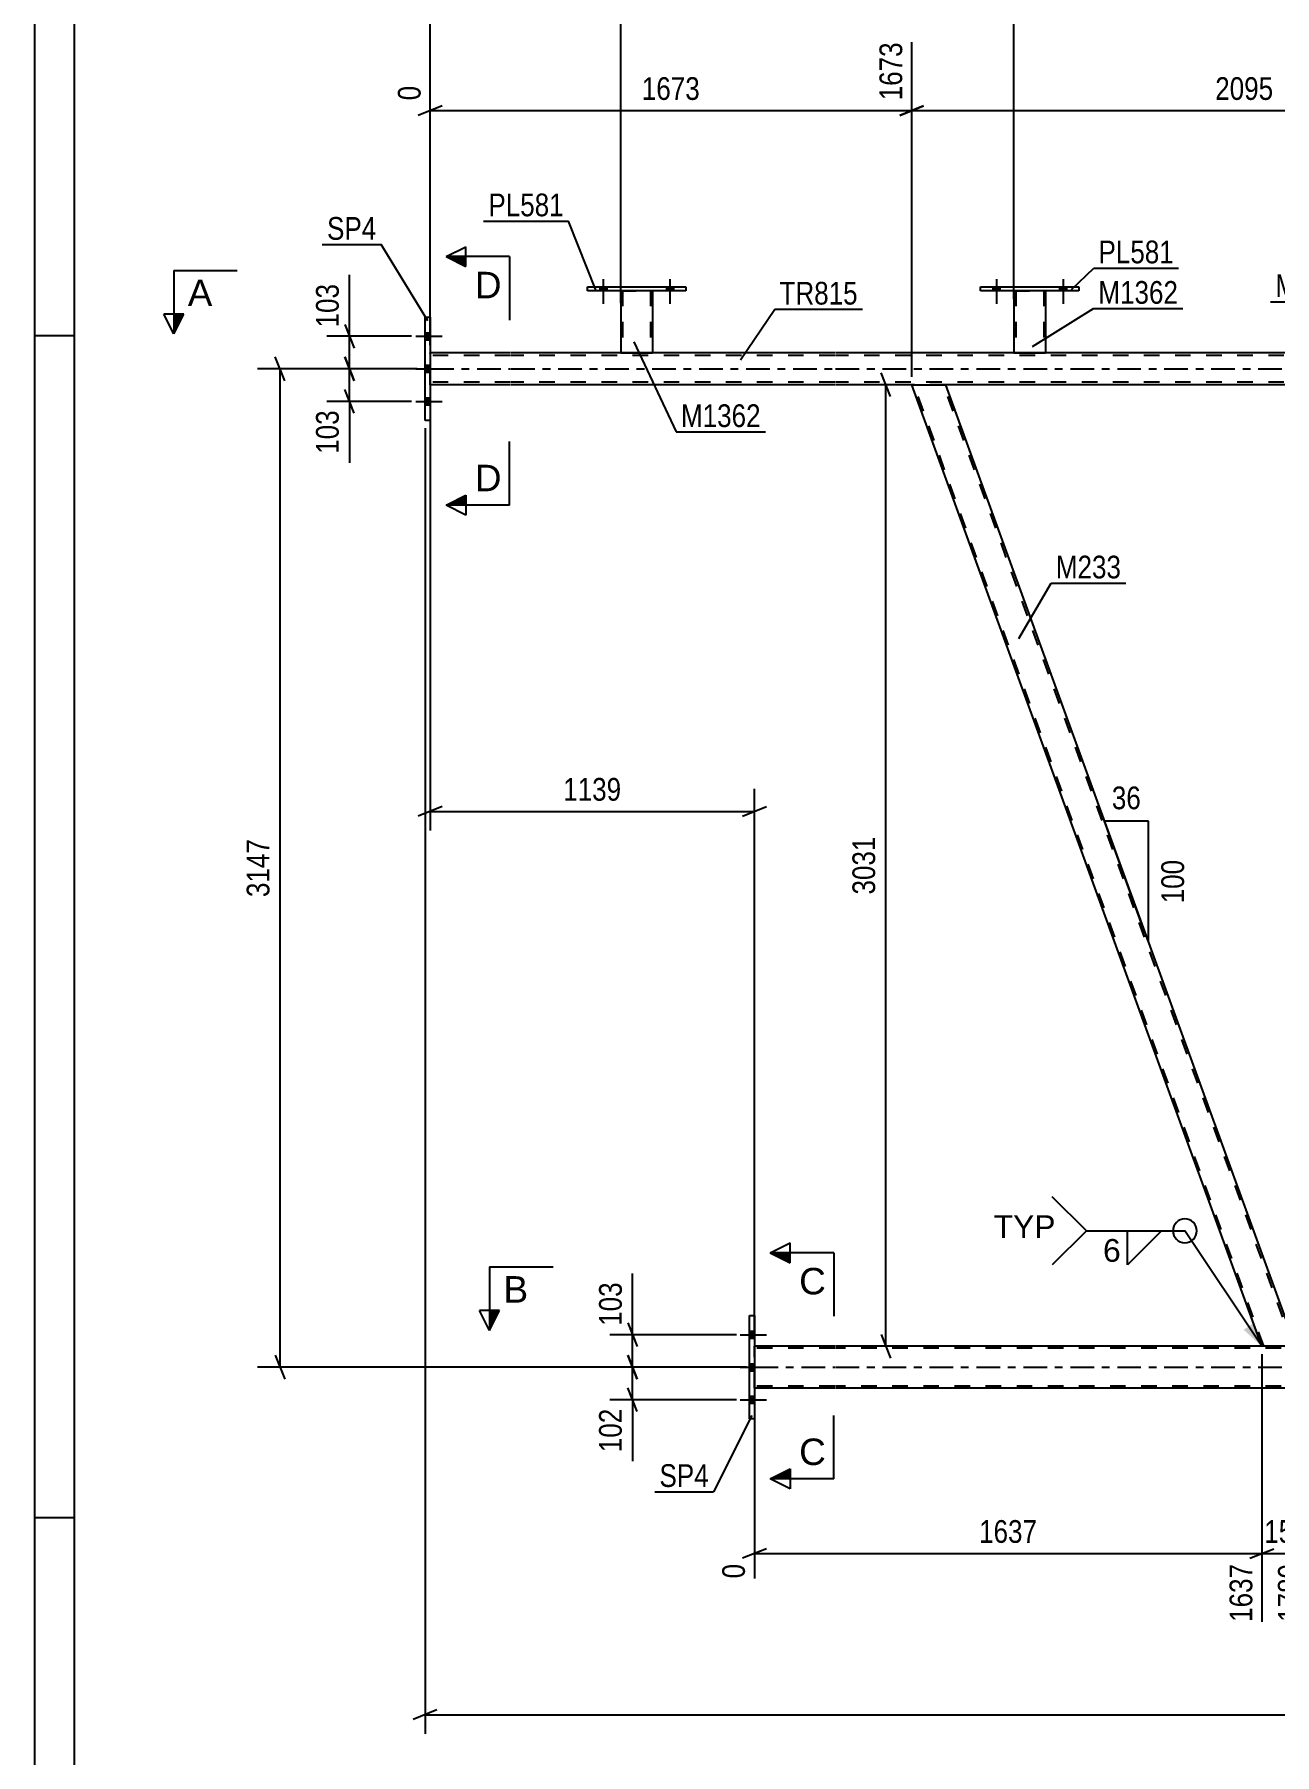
# Model space of a CAD drawing. Header units: millimetres. Extents: x 0 to 841, y 0 to 594.
# Drawn here: x 0 to 156.3, y 268.1 to 485 of the extents above; entities that cross this region are included whole.
import ezdxf

# ---------------------------------------------------------------- set-up
doc = ezdxf.new("R2010")
doc.units = ezdxf.units.MM
doc.linetypes.add('DXK_LINE_DOT2', pattern=[3.9198, 1.9599, -1.9599])
doc.linetypes.add('DXK_LINE_DOT3', pattern=[5.9187, 2.979, -0.9799, 0.9799, -0.9799])
doc.styles.add('Arial', font='arial.ttf', dxfattribs={"height": 0.2})
doc.styles.add('Arial Narrow', font='ARIALN.TTF', dxfattribs={"height": 0.2})

# ---------------------------------------------------------------- blocks, each defined once
blk = doc.blocks.new('Unknown-283124494-1135')
at = {"color": 5, "linetype": 'Continuous'}
for p, q in [((0, 594), (0, 0)), ((5, 589), (5, 5)), ((5, 447), (0, 447)), ((5, 298), (0, 298))]:
    blk.add_line(p, q, dxfattribs=at)
blk = doc.blocks.new('Bolt-283124494-2372 - 2348')
at = {"linetype": 'Continuous'}
for points in [[(71.25, 452.67), (72.13, 452.67), (72.13, 453.15), (71.25, 453.15)], [(79.65, 452.67), (80.53, 452.67), (80.53, 453.15), (79.65, 453.15)]]:
    blk.add_hatch(color=1, dxfattribs=at).paths.add_polyline_path(points)
at = {"color": 1, "linetype": 'Continuous'}
for p, q in [((71.69, 454.15), (71.69, 451.03)), ((80.09, 454.15), (80.09, 451.03)), ((71.25, 453.15), (71.25, 452.67)), ((72.13, 453.15), (72.13, 452.67)), ((79.65, 453.15), (79.65, 452.67)), ((80.53, 453.15), (80.53, 452.67))]:
    blk.add_line(p, q, dxfattribs=at)
blk = doc.blocks.new('Bolt-283124494-2373 - 2348')
at = {"linetype": 'Continuous'}
for points in [[(71.25, 452.67), (72.13, 452.67), (72.13, 453.15), (71.25, 453.15)], [(79.65, 452.67), (80.53, 452.67), (80.53, 453.15), (79.65, 453.15)]]:
    blk.add_hatch(color=1, dxfattribs=at).paths.add_polyline_path(points)
at = {"color": 1, "linetype": 'Continuous'}
for p, q in [((71.69, 454.15), (71.69, 451.03)), ((80.09, 454.15), (80.09, 451.03)), ((71.25, 453.15), (71.25, 452.67)), ((72.13, 453.15), (72.13, 452.67)), ((79.65, 453.15), (79.65, 452.67)), ((80.53, 453.15), (80.53, 452.67))]:
    blk.add_line(p, q, dxfattribs=at)
blk = doc.blocks.new('Bolt-283124494-2374 - 2348')
at = {"linetype": 'Continuous'}
for points in [[(120.8, 452.67), (121.68, 452.67), (121.68, 453.15), (120.8, 453.15)], [(129.2, 452.67), (130.08, 452.67), (130.08, 453.15), (129.2, 453.15)]]:
    blk.add_hatch(color=1, dxfattribs=at).paths.add_polyline_path(points)
at = {"color": 1, "linetype": 'Continuous'}
for p, q in [((121.24, 454.15), (121.24, 451.03)), ((129.64, 454.15), (129.64, 451.03)), ((120.8, 453.15), (120.8, 452.67)), ((121.68, 453.15), (121.68, 452.67)), ((129.2, 453.15), (129.2, 452.67)), ((130.08, 453.15), (130.08, 452.67))]:
    blk.add_line(p, q, dxfattribs=at)
blk = doc.blocks.new('Bolt-283124494-2375 - 2348')
at = {"linetype": 'Continuous'}
for points in [[(120.8, 452.67), (121.68, 452.67), (121.68, 453.15), (120.8, 453.15)], [(129.2, 452.67), (130.08, 452.67), (130.08, 453.15), (129.2, 453.15)]]:
    blk.add_hatch(color=1, dxfattribs=at).paths.add_polyline_path(points)
at = {"color": 1, "linetype": 'Continuous'}
for p, q in [((121.24, 454.15), (121.24, 451.03)), ((129.64, 454.15), (129.64, 451.03)), ((120.8, 453.15), (120.8, 452.67)), ((121.68, 453.15), (121.68, 452.67)), ((129.2, 453.15), (129.2, 452.67)), ((130.08, 453.15), (130.08, 452.67))]:
    blk.add_line(p, q, dxfattribs=at)
blk = doc.blocks.new('Part-283124494-2704 - 2348')
at = {"color": 2, "linetype": 'Continuous'}
for p, q in [((100.86, 319.61), (90.74, 319.61)), ((235.35, 319.61), (100.96, 319.61)), ((100.86, 314.33), (90.74, 314.33)), ((235.35, 314.33), (100.96, 314.33))]:
    blk.add_line(p, q, dxfattribs=at)
at = {"color": 7, "linetype": 'DXK_LINE_DOT2'}
for p, q in [((90.74, 314.33), (90.74, 319.61)), ((100.86, 319.37), (90.74, 319.37)), ((776.44, 319.37), (100.96, 319.37)), ((100.86, 314.57), (90.74, 314.57)), ((776.44, 314.57), (100.96, 314.57))]:
    blk.add_line(p, q, dxfattribs=at)
at = {"color": 7, "linetype": 'DXK_LINE_DOT3'}
for p, q in [((90.74, 316.97), (100.86, 316.97)), ((100.96, 316.97), (776.44, 316.97))]:
    blk.add_line(p, q, dxfattribs=at)
blk = doc.blocks.new('Part-283124494-2505 - 2348')
at = {"color": 2, "linetype": 'Continuous'}
for p, q in [((69.69, 452.67), (69.69, 453.15)), ((69.69, 453.15), (82.09, 453.15)), ((82.09, 452.67), (69.69, 452.67)), ((82.09, 453.15), (82.09, 452.67))]:
    blk.add_line(p, q, dxfattribs=at)
blk = doc.blocks.new('Part-283124494-2510 - 2348')
at = {"color": 2, "linetype": 'Continuous'}
for p, q in [((73.89, 452.67), (73.89, 444.83)), ((77.89, 452.67), (77.89, 444.83)), ((73.89, 444.83), (77.89, 444.83))]:
    blk.add_line(p, q, dxfattribs=at)
at = {"color": 7, "linetype": 'DXK_LINE_DOT2'}
for p, q in [((73.89, 452.67), (77.89, 452.67)), ((73.89, 452.67), (73.89, 452.67)), ((73.89, 452.67), (73.89, 452.67)), ((74.13, 452.67), (74.13, 444.83)), ((77.65, 452.67), (77.65, 444.83)), ((77.89, 452.67), (77.89, 452.67)), ((77.89, 452.67), (77.89, 452.67)), ((77.63, 444.83), (77.59, 444.83)), ((77.59, 444.83), (77.63, 444.83)), ((77.65, 444.83), (77.63, 444.83)), ((77.63, 444.83), (77.65, 444.83))]:
    blk.add_line(p, q, dxfattribs=at)
blk = doc.blocks.new('Part-283124494-2515 - 2348')
at = {"color": 2, "linetype": 'Continuous'}
for p, q in [((119.24, 452.67), (119.24, 453.15)), ((119.24, 453.15), (131.64, 453.15)), ((131.64, 452.67), (119.24, 452.67)), ((131.64, 453.15), (131.64, 452.67))]:
    blk.add_line(p, q, dxfattribs=at)
blk = doc.blocks.new('Part-283124494-2520 - 2348')
at = {"color": 2, "linetype": 'Continuous'}
for p, q in [((123.44, 452.67), (123.44, 444.83)), ((127.44, 452.67), (127.44, 444.83)), ((123.44, 444.83), (127.44, 444.83))]:
    blk.add_line(p, q, dxfattribs=at)
at = {"color": 7, "linetype": 'DXK_LINE_DOT2'}
for p, q in [((123.44, 452.67), (127.44, 452.67)), ((123.44, 452.67), (123.44, 452.67)), ((123.44, 452.67), (123.44, 452.67)), ((123.68, 452.67), (123.68, 444.83)), ((127.2, 452.67), (127.2, 444.83)), ((127.44, 452.67), (127.44, 452.67)), ((127.44, 452.67), (127.44, 452.67)), ((127.18, 444.83), (127.14, 444.83)), ((127.14, 444.83), (127.18, 444.83)), ((127.2, 444.83), (127.18, 444.83)), ((127.18, 444.83), (127.2, 444.83))]:
    blk.add_line(p, q, dxfattribs=at)
blk = doc.blocks.new('Bolt-283124494-2629 - 2348')
at = {"linetype": 'Continuous'}
for points in [[(90.74, 320.63), (90.74, 321.51), (90.1, 321.51), (90.1, 320.63)], [(90.74, 320.63), (90.74, 321.51), (90.1, 321.51), (90.1, 320.63)], [(90.74, 320.63), (90.74, 321.51), (90.1, 321.51), (90.1, 320.63)], [(90.74, 316.53), (90.74, 317.41), (90.1, 317.41), (90.1, 316.53)], [(90.74, 316.53), (90.74, 317.41), (90.1, 317.41), (90.1, 316.53)], [(90.74, 312.43), (90.74, 313.31), (90.1, 313.31), (90.1, 312.43)], [(90.74, 312.43), (90.74, 313.31), (90.1, 313.31), (90.1, 312.43)], [(90.74, 312.43), (90.74, 313.31), (90.1, 313.31), (90.1, 312.43)]]:
    blk.add_hatch(color=1, dxfattribs=at).paths.add_polyline_path(points)
at = {"color": 1, "linetype": 'Continuous'}
for p, q in [((88.94, 321.07), (92.26, 321.07)), ((88.94, 321.07), (92.26, 321.07)), ((88.94, 321.07), (92.26, 321.07)), ((90.1, 321.51), (90.74, 321.51)), ((90.1, 321.51), (90.74, 321.51)), ((90.1, 321.51), (90.74, 321.51)), ((90.1, 320.63), (90.74, 320.63)), ((90.1, 320.63), (90.74, 320.63)), ((90.1, 320.63), (90.74, 320.63)), ((88.94, 316.97), (92.26, 316.97)), ((88.94, 316.97), (92.26, 316.97)), ((90.1, 317.41), (90.74, 317.41)), ((90.1, 317.41), (90.74, 317.41)), ((90.1, 316.53), (90.74, 316.53)), ((90.1, 316.53), (90.74, 316.53)), ((88.94, 312.87), (92.26, 312.87)), ((88.94, 312.87), (92.26, 312.87)), ((88.94, 312.87), (92.26, 312.87)), ((90.1, 313.31), (90.74, 313.31)), ((90.1, 313.31), (90.74, 313.31)), ((90.1, 313.31), (90.74, 313.31)), ((90.1, 312.43), (90.74, 312.43)), ((90.1, 312.43), (90.74, 312.43)), ((90.1, 312.43), (90.74, 312.43))]:
    blk.add_line(p, q, dxfattribs=at)
blk = doc.blocks.new('Part-283124494-2568 - 2348')
at = {"color": 2, "linetype": 'Continuous'}
for p, q in [((59.99, 444.83), (49.87, 444.83)), ((100.86, 444.83), (60.09, 444.83)), ((765.04, 444.83), (100.96, 444.83)), ((59.99, 440.83), (49.87, 440.83)), ((100.86, 440.83), (60.09, 440.83)), ((110.56, 440.83), (100.96, 440.83)), ((194.37, 440.83), (114.81, 440.83))]:
    blk.add_line(p, q, dxfattribs=at)
at = {"color": 7, "linetype": 'DXK_LINE_DOT2'}
for p, q in [((49.87, 440.83), (49.87, 444.83)), ((59.99, 444.51), (49.87, 444.51)), ((100.86, 444.51), (60.09, 444.51)), ((765.04, 444.51), (100.96, 444.51)), ((59.99, 441.15), (49.87, 441.15)), ((100.86, 441.15), (60.09, 441.15)), ((765.04, 441.15), (100.96, 441.15)), ((114.81, 440.83), (110.56, 440.83))]:
    blk.add_line(p, q, dxfattribs=at)
at = {"color": 7, "linetype": 'DXK_LINE_DOT3'}
for p, q in [((49.87, 442.83), (59.99, 442.83)), ((60.09, 442.83), (100.86, 442.83)), ((100.96, 442.83), (765.04, 442.83))]:
    blk.add_line(p, q, dxfattribs=at)
blk = doc.blocks.new('Bolt-283124494-2628 - 2348')
at = {"linetype": 'Continuous'}
for points in [[(49.87, 446.49), (49.87, 447.37), (49.23, 447.37), (49.23, 446.49)], [(49.87, 446.49), (49.87, 447.37), (49.23, 447.37), (49.23, 446.49)], [(49.87, 446.49), (49.87, 447.37), (49.23, 447.37), (49.23, 446.49)], [(49.87, 442.39), (49.87, 443.27), (49.23, 443.27), (49.23, 442.39)], [(49.87, 442.39), (49.87, 443.27), (49.23, 443.27), (49.23, 442.39)], [(49.87, 438.29), (49.87, 439.17), (49.23, 439.17), (49.23, 438.29)], [(49.87, 438.29), (49.87, 439.17), (49.23, 439.17), (49.23, 438.29)], [(49.87, 438.29), (49.87, 439.17), (49.23, 439.17), (49.23, 438.29)]]:
    blk.add_hatch(color=1, dxfattribs=at).paths.add_polyline_path(points)
at = {"color": 1, "linetype": 'Continuous'}
for p, q in [((48.07, 446.93), (51.39, 446.93)), ((48.07, 446.93), (51.39, 446.93)), ((48.07, 446.93), (51.39, 446.93)), ((49.23, 447.37), (49.87, 447.37)), ((49.23, 447.37), (49.87, 447.37)), ((49.23, 447.37), (49.87, 447.37)), ((49.23, 446.49), (49.87, 446.49)), ((49.23, 446.49), (49.87, 446.49)), ((49.23, 446.49), (49.87, 446.49)), ((48.07, 442.83), (51.39, 442.83)), ((48.07, 442.83), (51.39, 442.83)), ((49.23, 443.27), (49.87, 443.27)), ((49.23, 443.27), (49.87, 443.27)), ((49.23, 442.39), (49.87, 442.39)), ((49.23, 442.39), (49.87, 442.39)), ((48.07, 438.73), (51.39, 438.73)), ((48.07, 438.73), (51.39, 438.73)), ((48.07, 438.73), (51.39, 438.73)), ((49.23, 439.17), (49.87, 439.17)), ((49.23, 439.17), (49.87, 439.17)), ((49.23, 439.17), (49.87, 439.17)), ((49.23, 438.29), (49.87, 438.29)), ((49.23, 438.29), (49.87, 438.29)), ((49.23, 438.29), (49.87, 438.29))]:
    blk.add_line(p, q, dxfattribs=at)
blk = doc.blocks.new('Part-283124494-2726 - 2348')
at = {"color": 2, "linetype": 'Continuous'}
for p, q in [((90.1, 323.47), (90.74, 323.47)), ((90.1, 310.47), (90.1, 323.47)), ((90.74, 323.47), (90.74, 310.47)), ((90.74, 310.47), (90.1, 310.47))]:
    blk.add_line(p, q, dxfattribs=at)
blk = doc.blocks.new('Part-283124494-2758 - 2348')
at = {"color": 2, "linetype": 'Continuous'}
for p, q in [((49.23, 449.33), (49.87, 449.33)), ((49.23, 436.33), (49.23, 449.33)), ((49.87, 449.33), (49.87, 436.33)), ((49.87, 436.33), (49.23, 436.33))]:
    blk.add_line(p, q, dxfattribs=at)
blk = doc.blocks.new('Part-283124494-2769 - 2348')
at = {"color": 2, "linetype": 'Continuous'}
for p, q in [((154.68, 319.61), (110.56, 440.83)), ((110.56, 440.83), (114.81, 440.83)), ((114.81, 440.83), (157.67, 323.08))]:
    blk.add_line(p, q, dxfattribs=at)
at = {"color": 7, "linetype": 'DXK_LINE_DOT2'}
for p, q in [((154.93, 319.61), (110.81, 440.83)), ((158.68, 319.61), (114.56, 440.83)), ((158.93, 319.61), (157.67, 323.08)), ((158.93, 319.61), (154.68, 319.61))]:
    blk.add_line(p, q, dxfattribs=at)
blk = doc.blocks.new('StraightDimension-283124494-3279 - 2348')
at = {"color": 7, "linetype": 'Continuous'}
for p, q in [((47.53, 446.93), (36.85, 446.93)), ((39.1, 448.43), (40.3, 445.43)), ((39.7, 442.83), (39.7, 446.93)), ((47.53, 442.83), (36.85, 442.83)), ((40.3, 441.33), (39.1, 444.33))]:
    blk.add_line(p, q, dxfattribs=at)
at = {"color": 0}
blk.add_wipeout([(38.95, 454.14), (34.75, 454.14), (34.75, 447.45), (38.95, 447.45)], dxfattribs=at)
at = {"color": 7, "linetype": 'Continuous'}
blk.add_line((39.7, 446.93), (39.7, 454.66), dxfattribs=at)
blk.add_line((39.7, 446.93), (39.7, 454.66), dxfattribs=at)
at = {"color": 3, "style": 'Arial Narrow'}
blk.add_text('103', height=2.863, rotation=90.0002, dxfattribs=at).set_placement((38.35, 448.05))
blk = doc.blocks.new('AngleDimension-283124494-3029 - 2348')
at = {"color": 7, "linetype": 'Continuous'}
for p, q in [((139.87, 371.97), (134.84, 385.81)), ((140.38, 385.81), (134.84, 385.81)), ((140.38, 370.58), (134.84, 385.81)), ((140.38, 370.58), (140.38, 385.81))]:
    blk.add_line(p, q, dxfattribs=at)
at = {"color": 0}
for points in [[(140.04, 386.71), (140.04, 390.91), (135.18, 390.91), (135.18, 386.71)], [(145.48, 381.54), (141.28, 381.54), (141.28, 374.85), (145.48, 374.85)]]:
    blk.add_wipeout(points, dxfattribs=at)
at = {"color": 3, "style": 'Arial Narrow'}
blk.add_text('36', height=2.863, dxfattribs=at).set_placement((135.78, 387.31))
blk.add_text('100', height=2.863, rotation=90.0002, dxfattribs=at).set_placement((144.88, 375.45))
blk = doc.blocks.new('StraightDimension-283124494-14552 - 2348')
at = {"color": 7, "linetype": 'Continuous'}
for p, q in [((88.47, 316.97), (72.52, 316.97)), ((74.77, 318.47), (75.97, 315.47)), ((75.37, 312.87), (75.37, 316.97)), ((88.47, 312.87), (72.52, 312.87)), ((75.97, 311.37), (74.77, 314.37))]:
    blk.add_line(p, q, dxfattribs=at)
at = {"color": 0}
blk.add_wipeout([(74.62, 312.34), (70.42, 312.34), (70.42, 305.66), (74.62, 305.66)], dxfattribs=at)
at = {"color": 7, "linetype": 'Continuous'}
blk.add_line((75.37, 312.87), (75.37, 305.13), dxfattribs=at)
blk.add_line((75.37, 312.87), (75.37, 305.13), dxfattribs=at)
at = {"color": 3, "style": 'Arial Narrow'}
blk.add_text('102', height=2.863, rotation=90.0002, dxfattribs=at).set_placement((74.02, 306.26))
blk = doc.blocks.new('StraightDimension-283124494-15313 - 2348')
at = {"color": 7, "linetype": 'Continuous'}
for p, q in [((110.56, 441.83), (110.56, 484)), ((49.87, 445.83), (49.87, 478.51)), ((51.37, 475.98), (48.37, 474.78)), ((49.87, 475.38), (110.56, 475.38)), ((109.06, 474.78), (112.06, 475.98))]:
    blk.add_line(p, q, dxfattribs=at)
at = {"color": 0, "linetype": 'Continuous'}
for points in [[(109.96, 484.6), (105.76, 484.6), (105.76, 476.08), (109.96, 476.08)], [(49.27, 479.11), (45.07, 479.11), (45.07, 476.08), (49.27, 476.08)]]:
    blk.add_wipeout(points, dxfattribs=at)
at = {"color": 0}
blk.add_wipeout([(84.47, 476.13), (84.47, 480.33), (75.95, 480.33), (75.95, 476.13)], dxfattribs=at)
at = {"color": 3, "linetype": 'Continuous', "style": 'Arial Narrow'}
for s, height, p in [('1673', 2.863, (109.36, 476.68)), ('0', 2.86, (48.67, 476.68))]:
    blk.add_text(s, height=height, rotation=90.0002, dxfattribs=at).set_placement(p)
at = {"color": 3, "style": 'Arial Narrow'}
blk.add_text('1673', height=2.863, dxfattribs=at).set_placement((76.55, 476.73))
blk = doc.blocks.new('StraightDimension-283124494-3077 - 2348')
at = {"color": 7, "linetype": 'Continuous'}
for p, q in [((73.89, 451.09), (73.89, 500.02)), ((49.87, 445.83), (49.87, 496.36)), ((51.37, 493.83), (48.37, 492.63)), ((49.87, 493.23), (73.89, 493.23)), ((72.39, 492.63), (75.39, 493.83))]:
    blk.add_line(p, q, dxfattribs=at)
at = {"color": 0, "linetype": 'Continuous'}
for points in [[(73.29, 500.62), (69.09, 500.62), (69.09, 493.93), (73.29, 493.93)], [(49.27, 496.96), (45.07, 496.96), (45.07, 493.93), (49.27, 493.93)]]:
    blk.add_wipeout(points, dxfattribs=at)
at = {"color": 0}
blk.add_wipeout([(65.22, 493.98), (65.22, 498.18), (58.53, 498.18), (58.53, 493.98)], dxfattribs=at)
at = {"color": 3, "linetype": 'Continuous', "style": 'Arial Narrow'}
for s, height, p in [('718', 2.863, (72.69, 494.53)), ('0', 2.86, (48.67, 494.53))]:
    blk.add_text(s, height=height, rotation=90.0002, dxfattribs=at).set_placement(p)
at = {"color": 3, "style": 'Arial Narrow'}
blk.add_text('718', height=2.863, dxfattribs=at).set_placement((59.13, 494.58))
blk = doc.blocks.new('StraightDimension-283124494-3087 - 2348')
at = {"color": 7, "linetype": 'Continuous'}
for p, q in [((123.44, 451.63), (123.44, 501.85)), ((73.89, 451.09), (73.89, 500.02)), ((75.39, 493.83), (72.39, 492.63)), ((73.89, 493.23), (123.44, 493.23)), ((121.94, 492.63), (124.94, 493.83))]:
    blk.add_line(p, q, dxfattribs=at)
at = {"color": 0, "linetype": 'Continuous'}
blk.add_wipeout([(122.84, 502.45), (118.64, 502.45), (118.64, 493.93), (122.84, 493.93)], dxfattribs=at)
at = {"color": 0}
blk.add_wipeout([(102.92, 493.98), (102.92, 498.18), (94.4, 498.18), (94.4, 493.98)], dxfattribs=at)
at = {"color": 3, "linetype": 'Continuous', "style": 'Arial Narrow'}
blk.add_text('1995', height=2.863, rotation=90.0002, dxfattribs=at).set_placement((122.24, 494.53))
at = {"color": 3, "style": 'Arial Narrow'}
blk.add_text('1277', height=2.863, dxfattribs=at).set_placement((95, 494.58))
blk = doc.blocks.new('StraightDimension-283124494-3097 - 2348')
at = {"color": 7, "linetype": 'Continuous'}
for p, q in [((123.44, 451.63), (123.44, 501.85)), ((174.52, 451.63), (174.52, 501.85)), ((124.94, 493.83), (121.94, 492.63)), ((123.44, 493.23), (174.52, 493.23)), ((173.02, 492.63), (176.02, 493.83))]:
    blk.add_line(p, q, dxfattribs=at)
at = {"color": 0, "linetype": 'Continuous'}
blk.add_wipeout([(173.92, 502.45), (169.72, 502.45), (169.72, 493.93), (173.92, 493.93)], dxfattribs=at)
at = {"color": 0}
blk.add_wipeout([(153.23, 493.98), (153.23, 498.18), (144.72, 498.18), (144.72, 493.98)], dxfattribs=at)
at = {"color": 3, "linetype": 'Continuous', "style": 'Arial Narrow'}
blk.add_text('3272', height=2.863, rotation=90.0002, dxfattribs=at).set_placement((173.32, 494.53))
at = {"color": 3, "style": 'Arial Narrow'}
blk.add_text('1277', height=2.863, dxfattribs=at).set_placement((145.32, 494.58))
blk = doc.blocks.new('StraightDimension-283124494-4123 - 2348')
at = {"color": 7, "linetype": 'Continuous'}
for p, q in [((108.62, 440.83), (104.45, 440.83)), ((107.9, 439.33), (106.7, 442.33)), ((107.3, 319.61), (107.3, 440.83)), ((106.7, 321.11), (107.9, 318.11)), ((140.39, 319.61), (104.45, 319.61))]:
    blk.add_line(p, q, dxfattribs=at)
at = {"color": 0}
blk.add_wipeout([(106.55, 384.47), (102.35, 384.47), (102.35, 375.96), (106.55, 375.96)], dxfattribs=at)
at = {"color": 3, "style": 'Arial Narrow'}
blk.add_text('3031', height=2.863, rotation=90.0002, dxfattribs=at).set_placement((105.95, 376.56))
blk = doc.blocks.new('StraightDimension-283124494-3238 - 2348')
at = {"color": 7, "linetype": 'Continuous'}
for p, q in [((49.23, 435.33), (49.23, 270.77)), ((50.73, 273.77), (47.73, 272.57)), ((49.23, 273.17), (787.3, 273.17))]:
    blk.add_line(p, q, dxfattribs=at)
blk = doc.blocks.new('StraightDimension-283124494-3269 - 2348')
at = {"color": 7, "linetype": 'Continuous'}
for p, q in [((47.53, 442.83), (36.85, 442.83)), ((39.1, 444.33), (40.3, 441.33)), ((39.7, 438.73), (39.7, 442.83)), ((40.3, 437.23), (39.1, 440.23)), ((47.53, 438.73), (36.85, 438.73))]:
    blk.add_line(p, q, dxfattribs=at)
at = {"color": 0}
blk.add_wipeout([(38.95, 438.2), (34.75, 438.2), (34.75, 431.52), (38.95, 431.52)], dxfattribs=at)
at = {"color": 7, "linetype": 'Continuous'}
blk.add_line((39.7, 438.73), (39.7, 430.99), dxfattribs=at)
blk.add_line((39.7, 438.73), (39.7, 430.99), dxfattribs=at)
at = {"color": 3, "style": 'Arial Narrow'}
blk.add_text('103', height=2.863, rotation=90.0002, dxfattribs=at).set_placement((38.35, 432.12))
blk = doc.blocks.new('StraightDimension-283124494-4110 - 2348')
at = {"color": 7, "linetype": 'Continuous'}
for p, q in [((49.87, 439.83), (49.87, 384.64)), ((90.74, 320.61), (90.74, 389.89)), ((51.37, 387.64), (48.37, 386.44)), ((49.87, 387.04), (90.74, 387.04)), ((89.24, 386.44), (92.24, 387.64))]:
    blk.add_line(p, q, dxfattribs=at)
at = {"color": 0}
blk.add_wipeout([(74.56, 387.79), (74.56, 391.99), (66.04, 391.99), (66.04, 387.79)], dxfattribs=at)
at = {"color": 3, "style": 'Arial Narrow'}
blk.add_text('1139', height=2.863, dxfattribs=at).set_placement((66.64, 388.39))
blk = doc.blocks.new('StraightDimension-283124494-4145 - 2348')
at = {"color": 7, "linetype": 'Continuous'}
for p, q in [((48.23, 442.83), (28.11, 442.83)), ((31.56, 441.33), (30.36, 444.33)), ((30.96, 316.97), (30.96, 442.83)), ((89.74, 316.97), (28.11, 316.97)), ((30.36, 318.47), (31.56, 315.47))]:
    blk.add_line(p, q, dxfattribs=at)
at = {"color": 0}
blk.add_wipeout([(30.21, 384.15), (26.01, 384.15), (26.01, 375.64), (30.21, 375.64)], dxfattribs=at)
at = {"color": 3, "style": 'Arial Narrow'}
blk.add_text('3147', height=2.863, rotation=90.0002, dxfattribs=at).set_placement((29.61, 376.24))
blk = doc.blocks.new('StraightDimension-283124494-14551 - 2348')
at = {"color": 7, "linetype": 'Continuous'}
for p, q in [((88.47, 321.07), (72.52, 321.07)), ((74.77, 322.57), (75.97, 319.57)), ((75.37, 316.97), (75.37, 321.07)), ((88.47, 316.97), (72.52, 316.97)), ((75.97, 315.47), (74.77, 318.47))]:
    blk.add_line(p, q, dxfattribs=at)
at = {"color": 0}
blk.add_wipeout([(74.62, 328.28), (70.42, 328.28), (70.42, 321.59), (74.62, 321.59)], dxfattribs=at)
at = {"color": 7, "linetype": 'Continuous'}
blk.add_line((75.37, 321.07), (75.37, 328.8), dxfattribs=at)
blk.add_line((75.37, 321.07), (75.37, 328.8), dxfattribs=at)
at = {"color": 3, "style": 'Arial Narrow'}
blk.add_text('103', height=2.863, rotation=90.0002, dxfattribs=at).set_placement((74.02, 322.19))
blk = doc.blocks.new('StraightDimension-283124494-14941 - 2348')
at = {"color": 7, "linetype": 'Continuous'}
for p, q in [((154.68, 318.61), (154.68, 284.87)), ((160.78, 318.61), (160.78, 284.87)), ((153.18, 292.88), (156.18, 294.08)), ((154.68, 293.48), (160.78, 293.48)), ((162.28, 294.08), (159.28, 292.88))]:
    blk.add_line(p, q, dxfattribs=at)
at = {"color": 0}
blk.add_wipeout([(161.07, 294.23), (161.07, 298.43), (154.39, 298.43), (154.39, 294.23)], dxfattribs=at)
at = {"color": 0, "linetype": 'Continuous'}
blk.add_wipeout([(160.18, 292.78), (155.98, 292.78), (155.98, 284.27), (160.18, 284.27)], dxfattribs=at)
at = {"color": 3, "style": 'Arial Narrow'}
blk.add_text('153', height=2.863, dxfattribs=at).set_placement((154.99, 294.83))
at = {"color": 3, "linetype": 'Continuous', "style": 'Arial Narrow'}
blk.add_text('1789', height=2.863, rotation=90.0002, dxfattribs=at).set_placement((159.58, 284.87))
blk = doc.blocks.new('StraightDimension-283124494-14942 - 2348')
at = {"color": 7, "linetype": 'Continuous'}
for p, q in [((154.68, 318.61), (154.68, 284.87)), ((90.74, 313.33), (90.74, 290.35)), ((92.24, 294.08), (89.24, 292.88)), ((90.74, 293.48), (154.68, 293.48)), ((153.18, 292.88), (156.18, 294.08))]:
    blk.add_line(p, q, dxfattribs=at)
at = {"color": 0}
blk.add_wipeout([(126.96, 294.23), (126.96, 298.43), (118.45, 298.43), (118.45, 294.23)], dxfattribs=at)
at = {"color": 0, "linetype": 'Continuous'}
for points in [[(90.14, 292.78), (85.94, 292.78), (85.94, 289.75), (90.14, 289.75)], [(154.08, 292.78), (149.88, 292.78), (149.88, 284.27), (154.08, 284.27)]]:
    blk.add_wipeout(points, dxfattribs=at)
at = {"color": 3, "style": 'Arial Narrow'}
blk.add_text('1637', height=2.863, dxfattribs=at).set_placement((119.05, 294.83))
at = {"color": 3, "linetype": 'Continuous', "style": 'Arial Narrow'}
for s, height, p in [('0', 2.86, (89.54, 290.35)), ('1637', 2.863, (153.48, 284.87))]:
    blk.add_text(s, height=height, rotation=90.0002, dxfattribs=at).set_placement(p)
blk = doc.blocks.new('StraightDimension-283124494-15312 - 2348')
at = {"color": 7, "linetype": 'Continuous'}
for p, q in [((110.56, 441.83), (110.56, 484)), ((194.37, 441.83), (194.37, 484)), ((112.06, 475.98), (109.06, 474.78)), ((110.56, 475.38), (194.37, 475.38)), ((192.87, 474.78), (195.87, 475.98))]:
    blk.add_line(p, q, dxfattribs=at)
at = {"color": 0, "linetype": 'Continuous'}
blk.add_wipeout([(193.77, 484.6), (189.57, 484.6), (189.57, 476.08), (193.77, 476.08)], dxfattribs=at)
at = {"color": 0}
blk.add_wipeout([(156.72, 476.13), (156.72, 480.33), (148.21, 480.33), (148.21, 476.13)], dxfattribs=at)
at = {"color": 3, "linetype": 'Continuous', "style": 'Arial Narrow'}
blk.add_text('3769', height=2.863, rotation=90.0002, dxfattribs=at).set_placement((193.17, 476.68))
at = {"color": 3, "style": 'Arial Narrow'}
blk.add_text('2095', height=2.863, dxfattribs=at).set_placement((148.81, 476.73))
blk = doc.blocks.new('Mark-283124494-2754 - 2348')
at = {"color": 0}
blk.add_wipeout([(43.09, 459.1), (43.09, 462.1), (36.88, 462.1), (36.88, 459.1)], dxfattribs=at)
blk.add_wipeout([(43.09, 459.1), (43.09, 462.1), (36.88, 462.1), (36.88, 459.1)], dxfattribs=at)
at = {"color": 30, "linetype": 'Continuous'}
for p in [(36.28, 458.5), (49.59, 448.89)]:
    blk.add_line(p, (43.69, 458.5), dxfattribs=at)
at = {"color": 3, "style": 'Arial Narrow'}
blk.add_text('SP4', height=2.863, dxfattribs=at).set_placement((36.88, 459.1))
blk = doc.blocks.new('SectionMark-283124494-4222 - 2348')
at = {"color": 6, "linetype": 'Continuous'}
for p, q in [((17.57, 455.23), (17.57, 447.23)), ((17.57, 447.23), (16.32, 449.73))]:
    blk.add_line(p, q, dxfattribs=at)
at = {"color": 0, "linetype": 'Continuous'}
blk.add_wipeout([(22.44, 450.73), (22.44, 454.23), (19.32, 454.23), (19.32, 450.73)], dxfattribs=at)
at = {"linetype": 'Continuous'}
blk.add_hatch(color=6, dxfattribs=at).paths.add_polyline_path([(17.57, 449.73), (18.82, 449.73), (17.57, 447.23)])
at = {"color": 6, "linetype": 'Continuous'}
for p, q in [((17.57, 455.23), (25.57, 455.23)), ((18.82, 449.73), (16.32, 449.73)), ((17.57, 447.23), (18.82, 449.73))]:
    blk.add_line(p, q, dxfattribs=at)
at = {"color": 3, "linetype": 'Continuous', "style": 'Arial'}
blk.add_text('A', height=3.34, dxfattribs=at).set_placement((19.32, 450.73))
blk = doc.blocks.new('SectionMark-283124494-15836 - 2348')
at = {"linetype": 'Continuous'}
for points in [[(95.24, 331.4), (95.24, 330.15), (92.74, 331.4)], [(95.24, 304.15), (95.24, 302.89), (92.74, 302.89)]]:
    blk.add_hatch(color=6, dxfattribs=at).paths.add_polyline_path(points)
at = {"color": 6, "linetype": 'Continuous'}
for p, q in [((92.74, 331.4), (95.24, 332.65)), ((95.24, 330.15), (95.24, 332.65)), ((100.74, 331.4), (92.74, 331.4)), ((92.74, 331.4), (95.24, 330.15)), ((92.74, 302.89), (95.24, 304.15)), ((95.24, 304.15), (95.24, 301.65)), ((100.74, 302.89), (92.74, 302.89)), ((95.24, 301.65), (92.74, 302.89))]:
    blk.add_line(p, q, dxfattribs=at)
at = {"color": 0, "linetype": 'Continuous'}
for points in [[(99.74, 326.15), (99.74, 329.65), (96.37, 329.65), (96.37, 326.15)], [(99.74, 304.64), (99.74, 308.14), (96.37, 308.14), (96.37, 304.64)]]:
    blk.add_wipeout(points, dxfattribs=at)
at = {"color": 6, "linetype": 'Continuous'}
for p, q in [((100.74, 331.4), (100.74, 323.4)), ((100.74, 302.89), (100.74, 310.89))]:
    blk.add_line(p, q, dxfattribs=at)
at = {"color": 3, "linetype": 'Continuous', "style": 'Arial'}
for p in [(96.37, 326.15), (96.37, 304.64)]:
    blk.add_text('C', height=3.34, dxfattribs=at).set_placement(p)
blk = doc.blocks.new('Mark-283124494-2501 - 2348')
at = {"color": 0}
blk.add_wipeout([(66.72, 462.06), (66.72, 465.06), (57.21, 465.06), (57.21, 462.06)], dxfattribs=at)
blk.add_wipeout([(66.72, 462.06), (66.72, 465.06), (57.21, 465.06), (57.21, 462.06)], dxfattribs=at)
at = {"color": 30, "linetype": 'Continuous'}
for p in [(56.61, 461.46), (70.8, 452.67)]:
    blk.add_line(p, (67.32, 461.46), dxfattribs=at)
at = {"color": 3, "style": 'Arial Narrow'}
blk.add_text('PL581', height=2.863, dxfattribs=at).set_placement((57.21, 462.06))
blk = doc.blocks.new('Mark-283124494-2506 - 2348')
at = {"color": 0}
blk.add_wipeout([(91.53, 435.49), (91.53, 438.49), (81.48, 438.49), (81.48, 435.49)], dxfattribs=at)
blk.add_wipeout([(91.53, 435.49), (91.53, 438.49), (81.48, 438.49), (81.48, 435.49)], dxfattribs=at)
at = {"color": 30, "linetype": 'Continuous'}
for p, q in [((75.55, 446.22), (80.88, 434.89)), ((80.88, 434.89), (92.13, 434.89))]:
    blk.add_line(p, q, dxfattribs=at)
at = {"color": 3, "style": 'Arial Narrow'}
blk.add_text('M1362', height=2.863, dxfattribs=at).set_placement((81.48, 435.49))
blk = doc.blocks.new('Mark-283124494-2511 - 2348')
at = {"color": 0}
blk.add_wipeout([(143.6, 456.13), (143.6, 459.13), (134.1, 459.13), (134.1, 456.13)], dxfattribs=at)
blk.add_wipeout([(143.6, 456.13), (143.6, 459.13), (134.1, 459.13), (134.1, 456.13)], dxfattribs=at)
at = {"color": 30, "linetype": 'Continuous'}
for p, q in [((130.71, 452.85), (133.5, 455.53)), ((133.5, 455.53), (144.2, 455.53))]:
    blk.add_line(p, q, dxfattribs=at)
at = {"color": 3, "style": 'Arial Narrow'}
blk.add_text('PL581', height=2.863, dxfattribs=at).set_placement((134.1, 456.13))
blk = doc.blocks.new('Mark-283124494-2516 - 2348')
at = {"color": 0}
blk.add_wipeout([(144.13, 451.03), (144.13, 454.03), (134.08, 454.03), (134.08, 451.03)], dxfattribs=at)
blk.add_wipeout([(144.13, 451.03), (144.13, 454.03), (134.08, 454.03), (134.08, 451.03)], dxfattribs=at)
at = {"color": 30, "linetype": 'Continuous'}
for p, q in [((125.78, 445.64), (133.48, 450.43)), ((133.48, 450.43), (144.73, 450.43))]:
    blk.add_line(p, q, dxfattribs=at)
at = {"color": 3, "style": 'Arial Narrow'}
blk.add_text('M1362', height=2.863, dxfattribs=at).set_placement((134.08, 451.03))
blk = doc.blocks.new('Mark-283124494-2526 - 2348')
at = {"color": 0}
blk.add_wipeout([(166.45, 451.88), (166.45, 454.88), (156.39, 454.88), (156.39, 451.88)], dxfattribs=at)
blk.add_wipeout([(166.45, 451.88), (166.45, 454.88), (156.39, 454.88), (156.39, 451.88)], dxfattribs=at)
at = {"color": 30, "linetype": 'Continuous'}
for p in [(155.79, 451.28), (175.19, 444.99)]:
    blk.add_line(p, (167.05, 451.28), dxfattribs=at)
at = {"color": 3, "style": 'Arial Narrow'}
blk.add_text('M1362', height=2.863, dxfattribs=at).set_placement((156.39, 451.88))
blk = doc.blocks.new('Mark-283124494-2564 - 2348')
at = {"color": 0}
blk.add_wipeout([(103.76, 450.93), (103.76, 453.93), (93.9, 453.93), (93.9, 450.93)], dxfattribs=at)
blk.add_wipeout([(103.76, 450.93), (103.76, 453.93), (93.9, 453.93), (93.9, 450.93)], dxfattribs=at)
at = {"color": 30, "linetype": 'Continuous'}
for p, q in [((88.99, 443.96), (93.3, 450.33)), ((93.3, 450.33), (104.36, 450.33))]:
    blk.add_line(p, q, dxfattribs=at)
at = {"color": 3, "style": 'Arial Narrow'}
blk.add_text('TR815', height=2.863, dxfattribs=at).set_placement((93.9, 450.93))
blk = doc.blocks.new('Mark-283124494-2722 - 2348')
at = {"color": 0}
blk.add_wipeout([(84.98, 301.88), (84.98, 304.88), (78.77, 304.88), (78.77, 301.88)], dxfattribs=at)
blk.add_wipeout([(84.98, 301.88), (84.98, 304.88), (78.77, 304.88), (78.77, 301.88)], dxfattribs=at)
at = {"color": 30, "linetype": 'Continuous'}
for p in [(90.43, 310.9), (78.17, 301.28)]:
    blk.add_line(p, (85.58, 301.28), dxfattribs=at)
at = {"color": 3, "style": 'Arial Narrow'}
blk.add_text('SP4', height=2.863, dxfattribs=at).set_placement((78.77, 301.88))
blk = doc.blocks.new('Mark-283124494-2765 - 2348')
at = {"color": 0}
blk.add_wipeout([(136.94, 416.41), (136.94, 419.41), (128.72, 419.41), (128.72, 416.41)], dxfattribs=at)
blk.add_wipeout([(136.94, 416.41), (136.94, 419.41), (128.72, 419.41), (128.72, 416.41)], dxfattribs=at)
at = {"color": 30, "linetype": 'Continuous'}
for p, q in [((124.06, 408.84), (128.12, 415.81)), ((128.12, 415.81), (137.54, 415.81))]:
    blk.add_line(p, q, dxfattribs=at)
at = {"color": 3, "style": 'Arial Narrow'}
blk.add_text('M233', height=2.863, dxfattribs=at).set_placement((128.72, 416.41))
blk = doc.blocks.new('SectionMark-283124494-4188 - 2348')
at = {"color": 6, "linetype": 'Continuous'}
for p, q in [((57.36, 329.61), (57.36, 321.61)), ((57.36, 321.61), (56.11, 324.11))]:
    blk.add_line(p, q, dxfattribs=at)
at = {"color": 0, "linetype": 'Continuous'}
blk.add_wipeout([(62.22, 325.11), (62.22, 328.61), (59.11, 328.61), (59.11, 325.11)], dxfattribs=at)
at = {"linetype": 'Continuous'}
blk.add_hatch(color=6, dxfattribs=at).paths.add_polyline_path([(57.36, 324.11), (58.61, 324.11), (57.36, 321.61)])
at = {"color": 6, "linetype": 'Continuous'}
for p, q in [((57.36, 329.61), (65.36, 329.61)), ((58.61, 324.11), (56.11, 324.11)), ((57.36, 321.61), (58.61, 324.11))]:
    blk.add_line(p, q, dxfattribs=at)
at = {"color": 3, "linetype": 'Continuous', "style": 'Arial'}
blk.add_text('B', height=3.34, dxfattribs=at).set_placement((59.11, 325.11))
blk = doc.blocks.new('SectionMark-283124494-4216 - 2348')
at = {"linetype": 'Continuous'}
for points in [[(54.37, 456.97), (54.37, 455.72), (51.87, 456.97)], [(54.37, 426.9), (54.37, 425.65), (51.87, 425.65)]]:
    blk.add_hatch(color=6, dxfattribs=at).paths.add_polyline_path(points)
at = {"color": 6, "linetype": 'Continuous'}
for p, q in [((51.87, 456.97), (54.37, 458.22)), ((54.37, 455.72), (54.37, 458.22)), ((59.87, 456.97), (51.87, 456.97)), ((51.87, 456.97), (54.37, 455.72)), ((51.87, 425.65), (54.37, 426.9)), ((59.87, 425.65), (51.87, 425.65)), ((54.37, 424.4), (51.87, 425.65)), ((54.37, 426.9), (54.37, 424.4))]:
    blk.add_line(p, q, dxfattribs=at)
at = {"color": 0, "linetype": 'Continuous'}
for points in [[(58.87, 451.72), (58.87, 455.22), (55.5, 455.22), (55.5, 451.72)], [(58.87, 427.4), (58.87, 430.9), (55.5, 430.9), (55.5, 427.4)]]:
    blk.add_wipeout(points, dxfattribs=at)
at = {"color": 6, "linetype": 'Continuous'}
for p, q in [((59.87, 456.97), (59.87, 448.97)), ((59.87, 425.65), (59.87, 433.65))]:
    blk.add_line(p, q, dxfattribs=at)
at = {"color": 3, "linetype": 'Continuous', "style": 'Arial'}
for p in [(55.5, 451.72), (55.5, 427.4)]:
    blk.add_text('D', height=3.34, dxfattribs=at).set_placement(p)
blk = doc.blocks.new('WeldMark-283124494-4226 - 2348')
at = {"linetype": 'Continuous'}
blk.add_hatch(color=30, dxfattribs=at).paths.add_polyline_path([(153.64, 322.52), (154.68, 319.61), (152.39, 321.69)])
at = {"color": 3, "linetype": 'Continuous'}
for q in [(128.28, 338.45), (128.28, 329.88)]:
    blk.add_line((132.57, 334.16), q, dxfattribs=at)
at = {"color": 30, "linetype": 'Continuous'}
blk.add_line((154.68, 319.61), (144.99, 334.16), dxfattribs=at)
at = {"color": 3, "linetype": 'Continuous'}
for start, end in [(90, 270), (270, 90)]:
    blk.add_arc((144.99, 334.16), 1.5, start, end, dxfattribs=at)
at = {"color": 0}
blk.add_wipeout([(137.09, 330.06), (137.09, 333.46), (134.47, 333.46), (134.47, 330.06)], dxfattribs=at)
at = {"color": 30, "linetype": 'Continuous'}
blk.add_line((132.57, 334.16), (144.99, 334.16), dxfattribs=at)
at = {"color": 3, "linetype": 'Continuous'}
for p, q in [((137.75, 334.16), (142.03, 334.16)), ((142.03, 334.16), (137.75, 329.88)), ((137.75, 329.88), (137.75, 334.16))]:
    blk.add_line(p, q, dxfattribs=at)
at = {"color": 3, "style": 'Arial'}
blk.add_text('6', height=2.87, dxfattribs=at).set_placement((134.67, 330.26))
at = {"color": 0, "linetype": 'Continuous'}
blk.add_wipeout([(128.67, 333.26), (128.67, 336.26), (120.89, 336.26), (120.89, 333.26)], dxfattribs=at)
blk.add_wipeout([(128.67, 333.26), (128.67, 336.26), (120.89, 336.26), (120.89, 333.26)], dxfattribs=at)
at = {"color": 3, "linetype": 'Continuous', "style": 'Arial'}
blk.add_text('TYP', height=2.865, dxfattribs=at).set_placement((120.89, 333.26))

msp = doc.modelspace()

# ---------------------------------------------------------------- block references
for name in ['Unknown-283124494-1135', 'Bolt-283124494-2372 - 2348', 'Bolt-283124494-2373 - 2348', 'Bolt-283124494-2374 - 2348', 'Bolt-283124494-2375 - 2348', 'Part-283124494-2505 - 2348', 'Part-283124494-2510 - 2348', 'Part-283124494-2515 - 2348', 'Part-283124494-2520 - 2348', 'Part-283124494-2758 - 2348', 'Bolt-283124494-2628 - 2348', 'Part-283124494-2568 - 2348', 'Part-283124494-2769 - 2348', 'Part-283124494-2726 - 2348', 'Bolt-283124494-2629 - 2348', 'Part-283124494-2704 - 2348']:
    msp.add_blockref(name, (0, 0))

# ---------------------------------------------------------------- next in the draw order: block references
for name in ['StraightDimension-283124494-3279 - 2348', 'AngleDimension-283124494-3029 - 2348', 'StraightDimension-283124494-14552 - 2348']:
    msp.add_blockref(name, (0, 0))

# ---------------------------------------------------------------- next in the draw order: block references
msp.add_blockref('StraightDimension-283124494-15313 - 2348', (0, 0))

# ---------------------------------------------------------------- next in the draw order: block references
for name in ['StraightDimension-283124494-3077 - 2348', 'StraightDimension-283124494-4123 - 2348']:
    msp.add_blockref(name, (0, 0))

# ---------------------------------------------------------------- next in the draw order: block references
for name in ['StraightDimension-283124494-3087 - 2348', 'Mark-283124494-2754 - 2348', 'StraightDimension-283124494-3238 - 2348']:
    msp.add_blockref(name, (0, 0))

# ---------------------------------------------------------------- next in the draw order: block references
for name in ['StraightDimension-283124494-3097 - 2348', 'StraightDimension-283124494-3269 - 2348', 'Mark-283124494-2765 - 2348', 'StraightDimension-283124494-14941 - 2348']:
    msp.add_blockref(name, (0, 0))

# ---------------------------------------------------------------- next in the draw order: block references
for name in ['StraightDimension-283124494-15312 - 2348', 'StraightDimension-283124494-4110 - 2348']:
    msp.add_blockref(name, (0, 0))

# ---------------------------------------------------------------- next in the draw order: block references
for name in ['SectionMark-283124494-4222 - 2348', 'StraightDimension-283124494-4145 - 2348']:
    msp.add_blockref(name, (0, 0))

# ---------------------------------------------------------------- next in the draw order: block references
for name in ['Mark-283124494-2501 - 2348', 'Mark-283124494-2511 - 2348', 'Mark-283124494-2526 - 2348', 'Mark-283124494-2506 - 2348', 'StraightDimension-283124494-14551 - 2348']:
    msp.add_blockref(name, (0, 0))

# ---------------------------------------------------------------- next in the draw order: block references
for name in ['SectionMark-283124494-4216 - 2348', 'Mark-283124494-2564 - 2348', 'Mark-283124494-2516 - 2348', 'StraightDimension-283124494-14942 - 2348']:
    msp.add_blockref(name, (0, 0))

# ---------------------------------------------------------------- next in the draw order: block references
for name in ['SectionMark-283124494-15836 - 2348', 'Mark-283124494-2722 - 2348']:
    msp.add_blockref(name, (0, 0))

# ---------------------------------------------------------------- next in the draw order: block references
msp.add_blockref('SectionMark-283124494-4188 - 2348', (0, 0))

# ---------------------------------------------------------------- next in the draw order: block references
msp.add_blockref('WeldMark-283124494-4226 - 2348', (0, 0))

doc.saveas('drawing.dxf')
